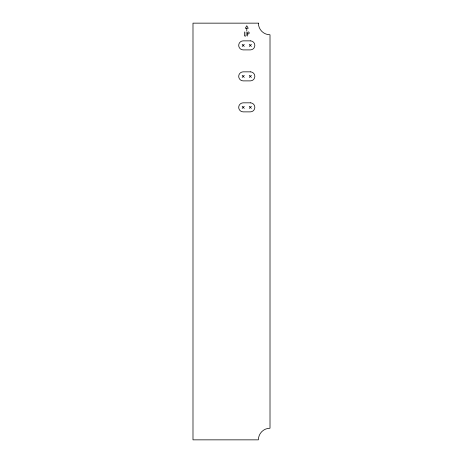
<?xml version="1.0" encoding="UTF-8"?>
<svg xmlns="http://www.w3.org/2000/svg" width="463" height="463" viewBox="0 0 463 463"><rect width="100%" height="100%" fill="white"/><g stroke="black" fill="none" stroke-linecap="round" stroke-linejoin="round"><path stroke-width="0.69" d="M242.178 46.427L244.261 44.338M249.279 46.427L251.363 44.338M242.178 77.408L244.261 75.324M249.279 77.408L251.363 75.324M242.178 108.394L244.261 106.311M249.279 108.394L251.363 106.311M246.669 28.266L245.309 28.266L246.773 25.731L248.232 28.266L246.773 28.266L246.773 30.894M247.67 33.921L248.203 33.921A0.995 0.995 0 0 0 249.198 32.925A0.995 0.995 0 0 0 248.203 31.93L247.583 32.288L247.566 36.062M249.279 44.338L251.363 46.427M242.178 44.338L244.261 46.427M249.279 75.324L251.363 77.408M242.178 75.324L244.261 77.408M249.279 106.311L251.363 108.394M242.178 106.311L244.261 108.394M246.131 31.93L246.131 35.211A0.891 0.891 0 0 1 245.24 36.108A0.891 0.891 0 0 1 244.342 35.211L244.342 31.93M258.389 23.15L192.99 23.15L192.99 439.85L258.389 439.85A11.621 11.621 0 0 1 270.01 428.229L270.01 34.771A11.621 11.621 0 0 1 258.389 23.15M250.321 40.866L243.22 40.866A4.52 4.52 0 0 0 238.7 45.38A4.52 4.52 0 0 0 243.22 49.9L250.321 49.9A4.52 4.52 0 0 0 254.841 45.38A4.52 4.52 0 0 0 250.321 40.866M250.321 71.846L243.22 71.846A4.52 4.52 0 0 0 238.7 76.366A4.52 4.52 0 0 0 243.22 80.886L250.321 80.886A4.52 4.52 0 0 0 254.841 76.366A4.52 4.52 0 0 0 250.321 71.846M250.321 102.832L243.22 102.832A4.52 4.52 0 0 0 238.7 107.352A4.52 4.52 0 0 0 243.22 111.872L250.321 111.872A4.52 4.52 0 0 0 254.841 107.352A4.52 4.52 0 0 0 250.321 102.832"/></g></svg>
